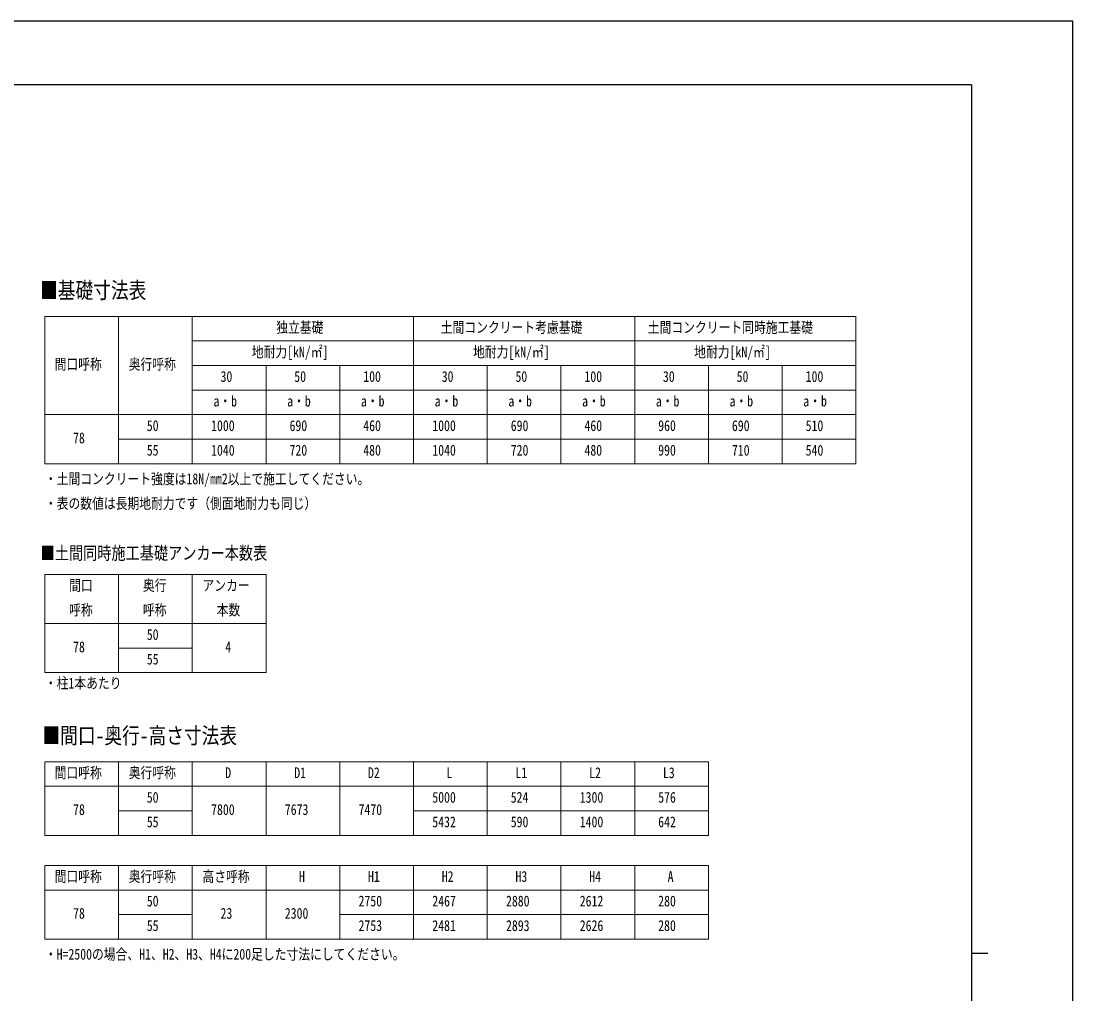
# Model space of a CAD drawing. Units: millimetres, scale not verified. Extents: x -16820 to 16820, y -11880 to 11880.
# Drawn here: x 3980 to 16820, y 0 to 11880 of the extents above; entities that cross this region are included whole.
import ezdxf
from ezdxf.enums import TextEntityAlignment as Align

# ---------------------------------------------------------------- set-up
doc = ezdxf.new("R2010")
doc.units = ezdxf.units.MM
doc.header["$LTSCALE"] = 50
doc.layers.add('0-1_TABLE1', color=7, linetype='Continuous', lineweight=18)
doc.layers.add('0-2_USER1', color=3, linetype='Continuous')
doc.layers.add('0-8_YKK_ZWAK', color=7, linetype='Continuous')
doc.styles.add('ＭＳ ゴシック', font='')
doc.styles.get('ＭＳ ゴシック').set_extended_font_data('MS Gothic')

msp = doc.modelspace()

# ---------------------------------------------------------------- linework, layer by layer
at = {"layer": '0-1_TABLE1'}
for p, q in [((4270.43, 8273.89), (14170.43, 8273.89)), ((4270.43, 8273.89), (4270.43, 6473.89)), ((5170.43, 8273.89), (5170.43, 6473.89)), ((8770.43, 8273.89), (8770.43, 6473.89)), ((11470.43, 8273.89), (11470.43, 6473.89)), ((6070.43, 7973.89), (14170.43, 7973.89)), ((6070.43, 7673.89), (14170.43, 7673.89)), ((6970.43, 7673.89), (6970.43, 6473.89)), ((7870.43, 7673.89), (7870.43, 6473.89)), ((9670.43, 7673.89), (9670.43, 6473.89)), ((10570.43, 7673.89), (10570.43, 6473.89)), ((12370.43, 7673.89), (12370.43, 6473.89)), ((13270.43, 7673.89), (13270.43, 6473.89)), ((6070.43, 7373.89), (14170.43, 7373.89)), ((4270.43, 7073.89), (14170.43, 7073.89)), ((5170.43, 6773.89), (14170.43, 6773.89)), ((4270.43, 5123.27), (6970.43, 5123.27)), ((4270.43, 5123.27), (4270.43, 3923.27)), ((5170.43, 5123.27), (5170.43, 3923.27)), ((6070.43, 5123.27), (6070.43, 3923.27)), ((6970.43, 5123.27), (6970.43, 3923.27)), ((4270.43, 4523.27), (6970.43, 4523.27)), ((5170.43, 4223.27), (6070.43, 4223.27)), ((4270.43, 3923.27), (6970.43, 3923.27)), ((4270.43, 2835.86), (12370.43, 2835.86)), ((4270.43, 2835.86), (4270.43, 1935.86)), ((5170.43, 2835.86), (5170.43, 1935.86)), ((6070.43, 2835.86), (6070.43, 1935.86)), ((6970.43, 2835.86), (6970.43, 1935.86)), ((7870.43, 2835.86), (7870.43, 1935.86)), ((8770.43, 2835.86), (8770.43, 1935.86)), ((9670.43, 2835.86), (9670.43, 1935.86)), ((10570.43, 2835.86), (10570.43, 1935.86)), ((11470.43, 2835.86), (11470.43, 1935.86)), ((12370.43, 2835.86), (12370.43, 1935.86)), ((4270.43, 2535.86), (12370.43, 2535.86)), ((5170.43, 2235.86), (6070.43, 2235.86)), ((8770.43, 2235.86), (12370.43, 2235.86)), ((4270.43, 1935.86), (12370.43, 1935.86)), ((4270.43, 1569.27), (12370.43, 1569.27)), ((4270.43, 1569.27), (4270.43, 669.27)), ((5170.43, 1569.27), (5170.43, 669.27)), ((6070.43, 1569.27), (6070.43, 669.27)), ((6970.43, 1569.27), (6970.43, 669.27)), ((7870.43, 1569.27), (7870.43, 669.27)), ((8770.43, 1569.27), (8770.43, 669.27)), ((9670.43, 1569.27), (9670.43, 669.27)), ((10570.43, 1569.27), (10570.43, 669.27)), ((11470.43, 1569.27), (11470.43, 669.27)), ((12370.43, 1569.27), (12370.43, 669.27)), ((4270.43, 1269.27), (12370.43, 1269.27)), ((5170.43, 969.27), (6070.43, 969.27)), ((7870.43, 969.27), (12370.43, 969.27)), ((4270.43, 669.27), (12370.43, 669.27))]:
    msp.add_line(p, q, dxfattribs=at)
for points in [[(6070.43, 8273.89), (6070.43, 6773.89), (6070.43, 6473.89)], [(14170.43, 8273.89), (14170.43, 7673.89), (14170.43, 6473.89)], [(4270.43, 6473.89), (5170.43, 6473.89), (14170.43, 6473.89)]]:
    msp.add_lwpolyline(points, dxfattribs=at)
at = {"layer": '0-8_YKK_ZWAK'}
for p, q in [((15580.08, 11100), (-15619.92, 11100)), ((15580.08, 11100), (-15619.92, 11100)), ((15580.08, 11100), (15580.08, -10100)), ((15580.08, 11100), (15580.08, -10100)), ((15580.08, 500), (15780.08, 500)), ((15580.08, 500), (15780.08, 500))]:
    msp.add_line(p, q, dxfattribs=at)
msp.add_lwpolyline([(-16820, -11880), (16820, -11880), (16820, 11880), (-16820, 11880)], close=True, dxfattribs=at)
msp.add_lwpolyline([(-16820, -11880), (16820, -11880), (16820, 11880), (-16820, 11880)], close=True, dxfattribs=at)

# ---------------------------------------------------------------- texts
at = {"layer": '0-1_TABLE1', "style": 'ＭＳ ゴシック', "width": 0.8}
for s, p in [('独立基礎', (7094.03, 8033.89)), ('土間コンクリート考慮基礎', (9102.83, 8033.89)), ('土間コンクリート同時施工基礎', (11630.03, 8033.89)), ('地耐力[kN/㎡]', (6796.43, 7733.89)), ('地耐力[kN/㎡]', (9496.43, 7733.89)), ('地耐力[kN/㎡]', (12196.43, 7733.89)), ('間口呼称', (4389.23, 7583.89)), ('奥行呼称', (5294.03, 7583.89)), ('30', (6414.83, 7433.89)), ('50', (7314.83, 7433.89)), ('100', (8157.23, 7433.89)), ('30', (9114.83, 7433.89)), ('50', (10014.83, 7433.89)), ('100', (10857.23, 7433.89)), ('30', (11814.83, 7433.89)), ('50', (12714.83, 7433.89)), ('100', (13557.23, 7433.89)), ('a・b', (6328.43, 7133.89)), ('a・b', (7228.43, 7133.89)), ('a・b', (8128.43, 7133.89)), ('a・b', (9028.43, 7133.89)), ('a・b', (9928.43, 7133.89)), ('a・b', (10828.43, 7133.89)), ('a・b', (11728.43, 7133.89)), ('a・b', (12628.43, 7133.89)), ('a・b', (13528.43, 7133.89)), ('50', (5514.83, 6833.89)), ('1000', (6299.63, 6833.89)), ('690', (7257.23, 6833.89)), ('460', (8157.23, 6833.89)), ('1000', (8999.63, 6833.89)), ('690', (9957.23, 6833.89)), ('460', (10857.23, 6833.89)), ('960', (11757.23, 6833.89)), ('690', (12657.23, 6833.89)), ('510', (13557.23, 6833.89)), ('78', (4614.83, 6683.89)), ('55', (5514.83, 6533.89)), ('1040', (6299.63, 6533.89)), ('720', (7257.23, 6533.89)), ('480', (8157.23, 6533.89)), ('1040', (8999.63, 6533.89)), ('720', (9957.23, 6533.89)), ('480', (10857.23, 6533.89)), ('990', (11757.23, 6533.89)), ('710', (12657.23, 6533.89)), ('540', (13557.23, 6533.89)), ('間口', (4566.83, 4883.27)), ('奥行', (5466.83, 4883.27)), ('アンカー', (6194.03, 4883.27)), ('呼称', (4566.83, 4583.27)), ('呼称', (5466.83, 4583.27)), ('本数', (6366.83, 4583.27)), ('50', (5514.83, 4283.27)), ('78', (4614.83, 4133.27)), ('4', (6472.43, 4133.27)), ('55', (5514.83, 3983.27)), ('間口呼称', (4389.23, 2595.86)), ('奥行呼称', (5294.03, 2595.86)), ('D', (6472.43, 2595.86)), ('D1', (7314.83, 2595.86)), ('D2', (8214.83, 2595.86)), ('L', (9172.43, 2595.86)), ('L1', (10014.83, 2595.86)), ('L2', (10914.83, 2595.86)), ('L3', (11814.83, 2595.86)), ('50', (5514.83, 2295.86)), ('5000', (8999.63, 2295.86)), ('524', (9957.23, 2295.86)), ('1300', (10799.63, 2295.86)), ('576', (11757.23, 2295.86)), ('78', (4614.83, 2145.86)), ('7800', (6299.63, 2145.86)), ('7673', (7199.63, 2145.86)), ('7470', (8099.63, 2145.86)), ('55', (5514.83, 1995.86)), ('5432', (8999.63, 1995.86)), ('590', (9957.23, 1995.86)), ('1400', (10799.63, 1995.86)), ('642', (11757.23, 1995.86)), ('間口呼称', (4389.23, 1329.27)), ('奥行呼称', (5294.03, 1329.27)), ('高さ呼称', (6194.03, 1329.27)), ('H', (7372.43, 1329.27)), ('H1', (8214.83, 1329.27)), ('H2', (9114.83, 1329.27)), ('H3', (10014.83, 1329.27)), ('H4', (10914.83, 1329.27)), ('A', (11872.43, 1329.27)), ('50', (5514.83, 1029.27)), ('2750', (8099.63, 1029.27)), ('2467', (8999.63, 1029.27)), ('2880', (9899.63, 1029.27)), ('2612', (10799.63, 1029.27)), ('280', (11757.23, 1029.27)), ('78', (4614.83, 879.27)), ('23', (6414.83, 879.27)), ('2300', (7199.63, 879.27)), ('2753', (8099.63, 729.27)), ('2481', (8999.63, 729.27)), ('2893', (9899.63, 729.27)), ('2626', (10799.63, 729.27)), ('280', (11757.23, 729.27)), ('55', (5514.83, 729.27))]:
    msp.add_text(s, height=132, dxfattribs=at).set_placement(p, align=Align.BOTTOM_LEFT)
at = {"layer": '0-2_USER1', "style": 'ＭＳ ゴシック', "width": 0.8}
for s, height, p in [('■基礎寸法表', 197.9, (4213.16, 8433.89)), ('・土間コンクリート強度は18N/㎜2以上で施工してください。', 132, (4270.43, 6184.61)), ('・表の数値は長期地耐力です（側面地耐力も同じ）', 132, (4270.43, 5884.61)), ('■土間同時施工基礎アンカー本数表', 158.4, (4218.92, 5257.23)), ('・柱1本あたり', 132, (4270.43, 3690.29)), ('■間口-奥行-高さ寸法表', 197.9, (4241.63, 2996.93)), ('・H=2500の場合、H1、H2、H3、H4に200足した寸法にしてください。', 132, (4270.43, 379.99))]:
    msp.add_text(s, height=height, dxfattribs=at).set_placement(p, align=Align.BOTTOM_LEFT)

doc.saveas('drawing.dxf')
